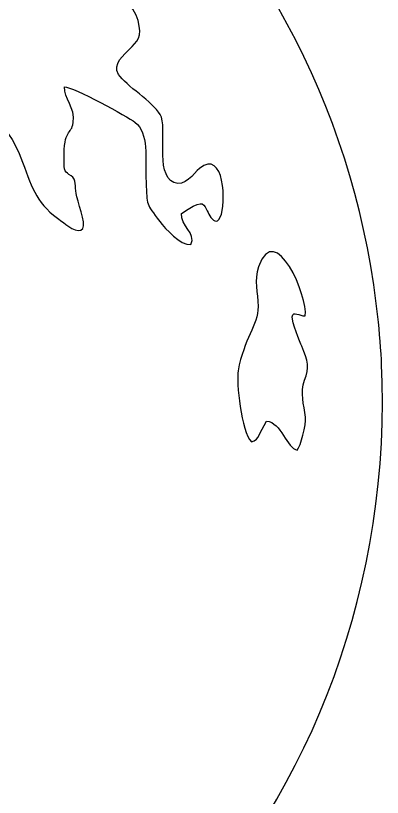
# Model space of a CAD drawing. Header units: millimetres. Extents: x 156 to 670, y -335 to 272.
# Drawn here: x 551.8 to 670.2, y -113.1 to 139 of the extents above; entities that cross this region are included whole.
import ezdxf

# ---------------------------------------------------------------- set-up
doc = ezdxf.new("R2010")
doc.units = ezdxf.units.MM
doc.header["$MEASUREMENT"] = 0
doc.layers.add('Layer 1', color=7, linetype='Continuous')

msp = doc.modelspace()

# ---------------------------------------------------------------- linework, layer by layer
at = {"layer": 'Layer 1'}
for points, knots in [([(413.055, 271.5417), (546.3807, 271.5417), (656.0048, 170.0865), (668.9496, 40.1685), (668.9496, 40.1685), (669.5424, 34.7373), (669.9247, 29.307), (670.0367, 23.982), (670.0367, 23.982), (670.1552, 20.7886), (670.234, 17.5851), (670.234, 14.3627), (670.234, 14.3627), (670.234, -127.6734), (555.0911, -242.8163), (413.055, -242.8163), (413.055, -242.8163), (271.0189, -242.8163), (155.876, -127.6734), (155.876, 14.3627), (155.876, 14.3627), (155.876, 156.3988), (271.0189, 271.5417), (413.055, 271.5417)], [0, 0, 0, 0, 0.14285714, 0.14285714, 0.14285714, 0.14285714, 0.28571429, 0.28571429, 0.28571429, 0.28571429, 0.42857143, 0.42857143, 0.42857143, 0.42857143, 0.57142857, 0.57142857, 0.57142857, 0.57142857, 0.71428571, 0.71428571, 0.71428571, 0.71428571, 1, 1, 1, 1]), ([(518.1421, 129.9113), (516.9199, 132.4985), (515.1147, 133.7625), (513.351, 135.4565), (513.351, 135.4565), (510.7476, 137.957), (510.4829, 138.0355), (509.0781, 141.8571), (509.0781, 141.8571), (506.8779, 147.843), (501.2097, 150.6392), (499.2274, 153.0271), (499.2274, 153.0271), (496.2711, 156.5883), (499.3975, 155.2755), (493.7327, 157.8828), (493.7327, 157.8828), (491.1376, 159.0772), (489.2564, 160.6026), (487.2651, 162.0844), (487.2651, 162.0844), (484.1294, 164.4179), (481.9256, 165.0441), (480.5553, 166.0462), (480.5553, 166.0462), (475.2826, 169.9018), (477.8567, 190.5016), (472.4498, 199.9897), (472.4498, 199.9897), (471.0465, 202.4523), (469.4385, 203.9524), (468.0797, 206.2897), (468.0797, 206.2897), (463.7482, 213.7405), (469.392, 209.8041), (460.9661, 220.2001), (460.9661, 220.2001), (458.3907, 223.3777), (455.4046, 228.621), (452.2821, 232.5301), (452.2821, 232.5301), (447.8149, 238.1227), (441.0862, 243.1126), (433.6206, 245.2591), (433.6206, 245.2591), (424.5695, 247.8614), (419.2098, 245.9706), (414.475, 246.3856), (414.475, 246.3856), (415.1185, 248.0256), (417.432, 248.0931), (419.3537, 248.3095), (419.3537, 248.3095), (421.4813, 248.5491), (423.7046, 248.5644), (425.8494, 248.4264), (425.8494, 248.4264), (429.8756, 248.1673), (433.7363, 247.6796), (437.5658, 247.2048), (437.5658, 247.2048), (452.5725, 245.3442), (466.2306, 241.3796), (480.3659, 237.2467), (480.3659, 237.2467), (486.9599, 235.3187), (493.4471, 232.7114), (499.8197, 230.3801), (499.8197, 230.3801), (501.6575, 229.7077), (502.9102, 229.0303), (504.5033, 228.3669), (504.5033, 228.3669), (516.9386, 223.1883), (528.2724, 218.0752), (539.7488, 210.8949), (539.7488, 210.8949), (541.2445, 209.9592), (542.4592, 209.2628), (543.8953, 208.3808), (543.8953, 208.3808), (572.7617, 190.6519), (564.8634, 187.3334), (566.9872, 178.7837), (566.9872, 178.7837), (567.4483, 176.9278), (574.2089, 164.6488), (575.8988, 161.309), (575.8988, 161.309), (577.1053, 158.9243), (579.0218, 154.6576), (580.4712, 152.8751), (580.4712, 152.8751), (583.7169, 148.8832), (590.1837, 141.8485), (591.3642, 137.4457), (591.3642, 137.4457), (592.8071, 132.0644), (591.0889, 130.741), (588.5155, 128.1371), (588.5155, 128.1371), (586.9944, 126.598), (582.9086, 123.3363), (585.0479, 120.0831), (585.0479, 120.0831), (587.381, 116.5352), (596.1446, 111.1133), (598.5006, 107.1762), (598.5006, 107.1762), (600.9872, 103.0206), (596.677, 88.1628), (602.8847, 85.1946), (602.8847, 85.1946), (606.3286, 83.548), (609.3604, 88.2412), (611.2146, 89.7501), (611.2146, 89.7501), (619.2509, 96.2894), (619.8909, 78.2745), (617.8975, 74.0442), (617.8975, 74.0442), (616.7832, 71.6796), (615.4369, 72.9983), (614.5221, 74.4835), (614.5221, 74.4835), (614.0785, 75.2039), (613.8672, 75.7635), (613.3857, 76.6861), (613.3857, 76.6861), (612.28, 78.804), (611.7381, 79.5584), (605.4166, 75.2283), (605.4166, 75.2283), (604.8868, 71.2207), (610.2927, 68.8776), (608.3787, 65.2287), (608.3787, 65.2287), (604.9685, 64.924), (600.2188, 70.2205), (598.3632, 72.6748), (598.3632, 72.6748), (593.8277, 78.6735), (594.274, 77.6444), (593.9468, 85.3033), (593.9468, 85.3033), (593.6005, 93.408), (594.9147, 101.0207), (590.3315, 104.684), (590.3315, 104.684), (588.1646, 106.416), (570.376, 116.1773), (567.5667, 116.0474), (567.5667, 116.0474), (567.3404, 112.3903), (571.1939, 109.4119), (570.4406, 104.53), (570.4406, 104.53), (569.8132, 100.4641), (567.333, 102.7346), (567.4516, 92.6422), (567.4516, 92.6422), (567.4981, 88.6873), (567.6879, 88.7368), (569.724, 87.404), (569.724, 87.404), (571.5307, 86.2214), (570.9895, 83.9198), (571.3628, 81.6687), (571.3628, 81.6687), (571.7387, 79.4021), (574.5471, 71.9078), (573.5495, 70.4333), (573.5495, 70.4333), (572.0063, 68.2327), (567.8441, 71.8958), (566.6889, 72.6887), (566.6889, 72.6887), (558.8416, 78.0747), (557.3346, 82.877), (554.0714, 91.7807), (554.0714, 91.7807), (548.0532, 108.2013), (542.2218, 103.8636), (534.5663, 114.2965), (534.5663, 114.2965), (527.1931, 124.3446), (521.6924, 122.3959), (518.1421, 129.9113)], [0, 0, 0, 0, 0.02083333, 0.02083333, 0.02083333, 0.02083333, 0.04166667, 0.04166667, 0.04166667, 0.04166667, 0.0625, 0.0625, 0.0625, 0.0625, 0.08333333, 0.08333333, 0.08333333, 0.08333333, 0.10416667, 0.10416667, 0.10416667, 0.10416667, 0.125, 0.125, 0.125, 0.125, 0.14583333, 0.14583333, 0.14583333, 0.14583333, 0.16666667, 0.16666667, 0.16666667, 0.16666667, 0.1875, 0.1875, 0.1875, 0.1875, 0.20833333, 0.20833333, 0.20833333, 0.20833333, 0.22916667, 0.22916667, 0.22916667, 0.22916667, 0.25, 0.25, 0.25, 0.25, 0.27083333, 0.27083333, 0.27083333, 0.27083333, 0.29166667, 0.29166667, 0.29166667, 0.29166667, 0.3125, 0.3125, 0.3125, 0.3125, 0.33333333, 0.33333333, 0.33333333, 0.33333333, 0.35416667, 0.35416667, 0.35416667, 0.35416667, 0.375, 0.375, 0.375, 0.375, 0.39583333, 0.39583333, 0.39583333, 0.39583333, 0.41666667, 0.41666667, 0.41666667, 0.41666667, 0.4375, 0.4375, 0.4375, 0.4375, 0.45833333, 0.45833333, 0.45833333, 0.45833333, 0.47916667, 0.47916667, 0.47916667, 0.47916667, 0.5, 0.5, 0.5, 0.5, 0.52083333, 0.52083333, 0.52083333, 0.52083333, 0.54166667, 0.54166667, 0.54166667, 0.54166667, 0.5625, 0.5625, 0.5625, 0.5625, 0.58333333, 0.58333333, 0.58333333, 0.58333333, 0.60416667, 0.60416667, 0.60416667, 0.60416667, 0.625, 0.625, 0.625, 0.625, 0.64583333, 0.64583333, 0.64583333, 0.64583333, 0.66666667, 0.66666667, 0.66666667, 0.66666667, 0.6875, 0.6875, 0.6875, 0.6875, 0.70833333, 0.70833333, 0.70833333, 0.70833333, 0.72916667, 0.72916667, 0.72916667, 0.72916667, 0.75, 0.75, 0.75, 0.75, 0.77083333, 0.77083333, 0.77083333, 0.77083333, 0.79166667, 0.79166667, 0.79166667, 0.79166667, 0.8125, 0.8125, 0.8125, 0.8125, 0.83333333, 0.83333333, 0.83333333, 0.83333333, 0.85416667, 0.85416667, 0.85416667, 0.85416667, 0.875, 0.875, 0.875, 0.875, 0.89583333, 0.89583333, 0.89583333, 0.89583333, 0.91666667, 0.91666667, 0.91666667, 0.91666667, 0.9375, 0.9375, 0.9375, 0.9375, 0.95833333, 0.95833333, 0.95833333, 0.95833333, 1, 1, 1, 1]), ([(628.0012, 1.6284), (624.5818, 4.7128), (623.0492, 21.048), (623.669, 24.5316), (623.669, 24.5316), (625.5266, 34.972), (630.0518, 38.8838), (630.1189, 45.2614), (630.1189, 45.2614), (630.1658, 49.7137), (628.6245, 53.6283), (630.2198, 58.0395), (630.2198, 58.0395), (635.8084, 73.4937), (646.316, 47.9958), (645.3157, 42.2397), (645.3157, 42.2397), (643.4149, 42.0301), (641.3668, 44.014), (641.1303, 41.9013), (641.1303, 41.9013), (640.9682, 40.4529), (643.7186, 33.5948), (644.2161, 32.4507), (644.2161, 32.4507), (646.3018, 27.6538), (646.6387, 25.4817), (645.0988, 21.4902), (645.0988, 21.4902), (643.5228, 17.4052), (644.9721, 13.5255), (645.4067, 9.5735), (645.4067, 9.5735), (645.6773, 7.1126), (643.8276, 0.1272), (642.7506, -1.0756), (642.7506, -1.0756), (639.3767, -0.6328), (637.5527, 7.9813), (632.8686, 8.2275), (632.8686, 8.2275), (630.3471, 4.4761), (630.6989, 2.2721), (628.0012, 1.6284)], [0, 0, 0, 0, 0.08333333, 0.08333333, 0.08333333, 0.08333333, 0.16666667, 0.16666667, 0.16666667, 0.16666667, 0.25, 0.25, 0.25, 0.25, 0.33333333, 0.33333333, 0.33333333, 0.33333333, 0.41666667, 0.41666667, 0.41666667, 0.41666667, 0.5, 0.5, 0.5, 0.5, 0.58333333, 0.58333333, 0.58333333, 0.58333333, 0.66666667, 0.66666667, 0.66666667, 0.66666667, 0.75, 0.75, 0.75, 0.75, 0.83333333, 0.83333333, 0.83333333, 0.83333333, 1, 1, 1, 1])]:
    msp.add_open_spline(points, degree=3, knots=knots, dxfattribs=at)

doc.saveas('drawing.dxf')
